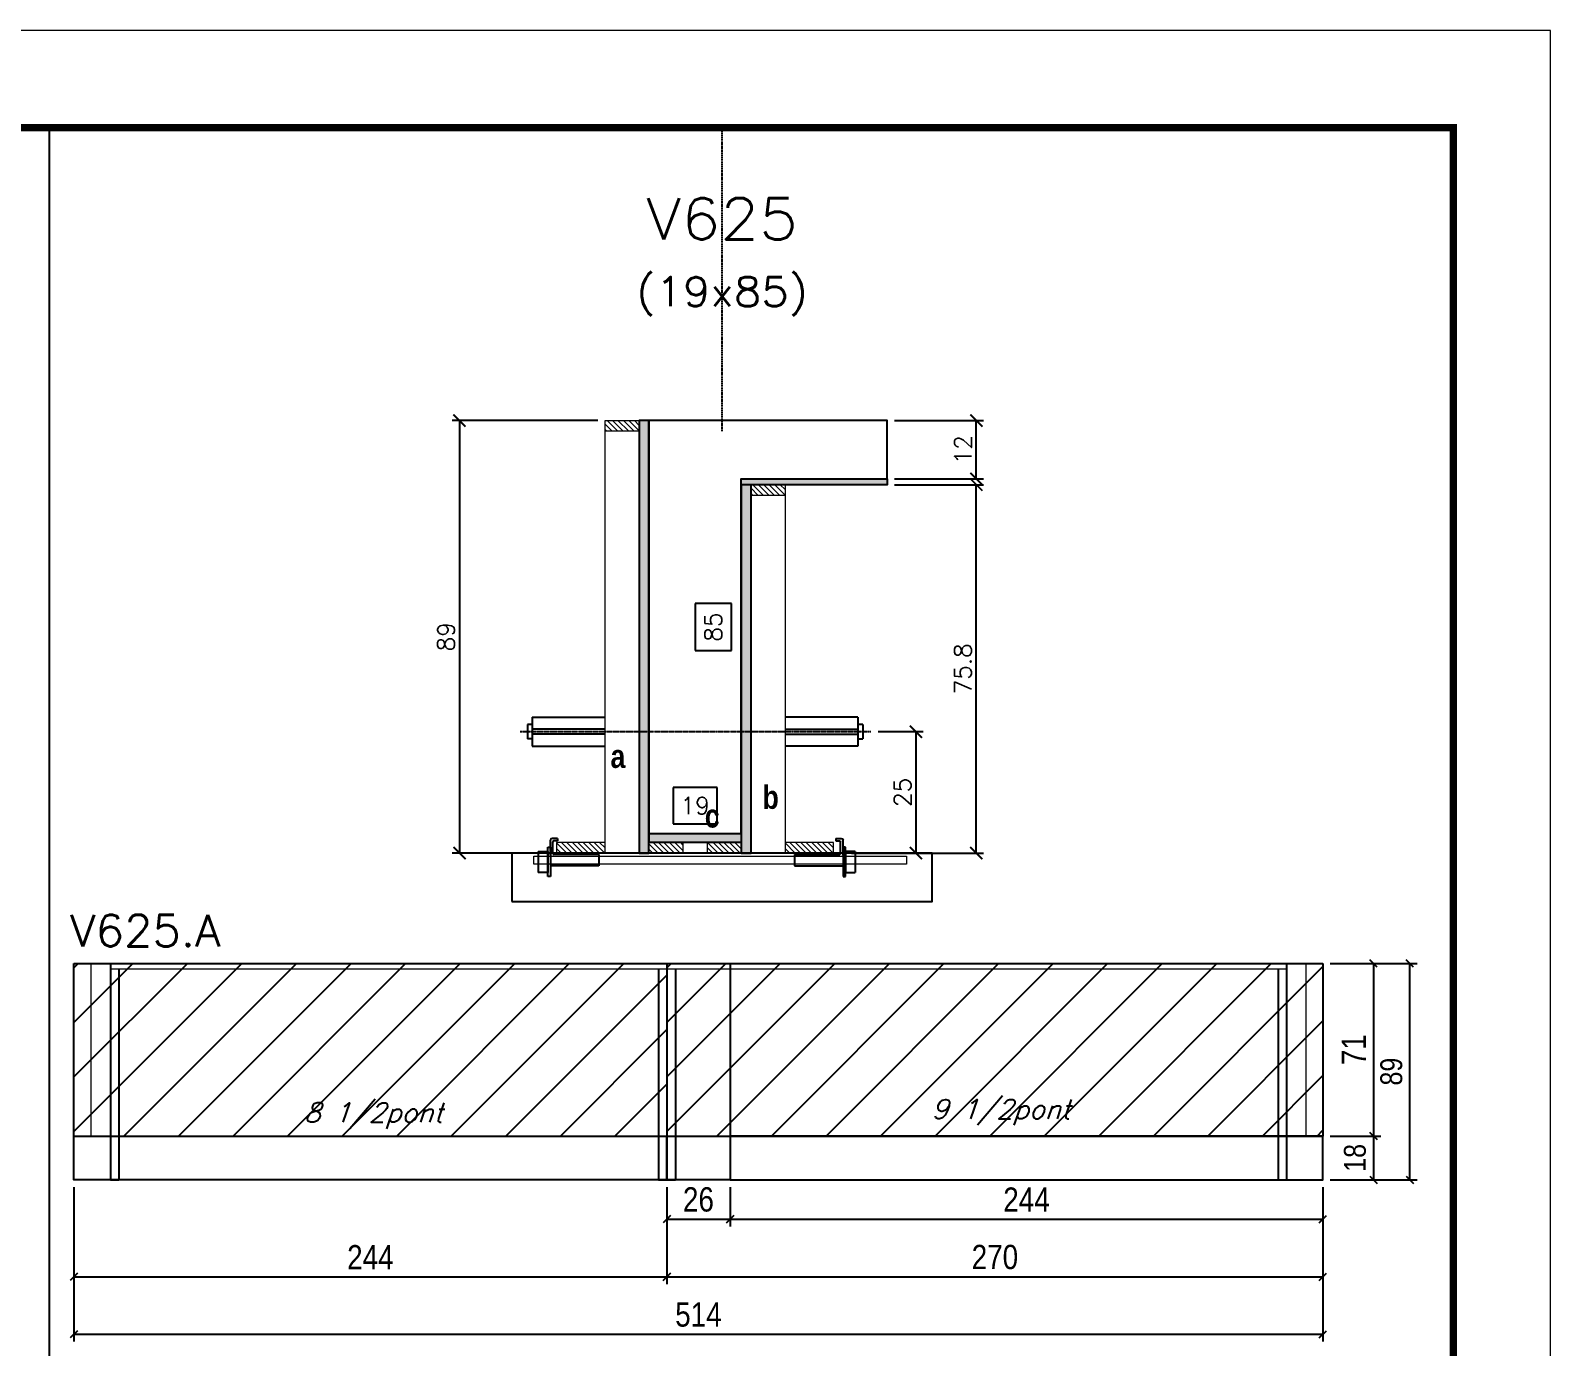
# Model space of a CAD drawing. Extents: x -20960 to -5926, y -2106 to 21915.
# Drawn here: x -8164 to -7538, y 14482 to 15024 of the extents above; entities that cross this region are included whole.
import ezdxf
from ezdxf.enums import TextEntityAlignment as Align

# ---------------------------------------------------------------- set-up
doc = ezdxf.new("R2010")
doc.units = 0
doc.linetypes.add('DASHED', pattern=[0.75, 0.5, -0.25])
doc.linetypes.add('HIDDEN', pattern=[0.375, 0.25, -0.125])
for name, color, linetype in [('barrote', 251, 'Continuous'), ('COTA', 241, 'Continuous'), ('Cota Seção (2x)', 4, 'Continuous'), ('detalhes', 4, 'Continuous'), ('Painéis', 200, 'Continuous'), ('presilha', 1, 'Continuous'), ('Reaproveitamento', 251, 'Continuous'), ('SARR_3.5x7', 81, 'Continuous'), ('TENSOR', 3, 'Continuous'), ('texto', 7, 'Continuous'), ('Texto de Titulo', 7, 'Continuous'), ('Texto Qtd Sarr', 242, 'Continuous')]:
    doc.layers.add(name, color=color, linetype=linetype)
for name, color, linetype, lineweight in [('CONCRETO', 251, 'Continuous', 25), ('Folhas', 255, 'Continuous', 9), ('Hachura', 251, 'Continuous', 9), ('Madeira', 126, 'Continuous', 18), ('Sarr 2.2x7', 40, 'Continuous', 9), ('SARRAFO DE PRESSAO', 251, 'DASHED', 9), ('SCO-___-LAJ', 2, 'Continuous', 0), ('Texto Seção', 7, 'Continuous', 15)]:
    doc.layers.add(name, color=color, linetype=linetype, lineweight=lineweight)
doc.styles.add('COTA TECNICA', font='techl___.ttf', dxfattribs={"height": 10})
doc.styles.add('COTA TECNICA-50', font='techl___.ttf', dxfattribs={"height": 9})
doc.styles.add('REGUA-120', font='ROMANS.shx', dxfattribs={"height": 15})
doc.styles.add('Romans', font='romans.shx')
doc.styles.add('TECNICA', font='techb___.ttf', dxfattribs={"height": 10})
doc.dimstyles.new('COTA PAINEL-50', dxfattribs={"dimtxt": 9, "dimasz": 3, "dimexe": 3, "dimexo": 3, "dimgap": 3, "dimtad": 1, "dimdec": 1, "dimzin": 12, "dimdsep": 46, "dimtxsty": 'COTA TECNICA-50', "dimblk1": 'OBLIQUE', "dimblk2": 'OBLIQUE', "dimsah": 1, "dimcen": 0.9, "dimclrd": 4, "dimclre": 4, "dimclrt": 240, "dimadec": 1, "dimazin": 3, "dimtfac": 1, "dimtdec": 1, "dimtmove": 0, "dimatfit": 3, "dimfxl": 1, "dimtolj": 1, "dimtzin": 12, "dimarcsym": 0})
doc.dimstyles.new('Cota Seção (2x)', dxfattribs={"dimtxt": 7, "dimasz": 5, "dimexe": 3, "dimexo": 3, "dimgap": 2, "dimtad": 3, "dimdec": 1, "dimlfac": 0.5, "dimzin": 12, "dimdsep": 46, "dimtxsty": 'Romans', "dimblk": 'ARCHTICK', "dimcen": 0, "dimclrd": 4, "dimclre": 4, "dimclrt": 1, "dimadec": 1, "dimazin": 3, "dimtfac": 1, "dimtdec": 1, "dimtmove": 0, "dimatfit": 3, "dimldrblk": 'OBLIQUE', "dimfxl": 1, "dimtolj": 1, "dimtzin": 12, "dimarcsym": 0})
doc.dimstyles.new('Cota Seção interna', dxfattribs={"dimtxt": 7, "dimasz": 6, "dimexe": 0.18, "dimexo": 2, "dimgap": -4, "dimtad": 3, "dimdec": 1, "dimlfac": 0.5, "dimzin": 12, "dimdsep": 46, "dimtxsty": 'Romans', "dimblk": 'ARCHTICK', "dimcen": 0.09, "dimse1": 1, "dimse2": 1, "dimsd1": 1, "dimsd2": 1, "dimclrd": 180, "dimclre": 5, "dimclrt": 1, "dimadec": 0, "dimazin": 3, "dimtfac": 1, "dimtdec": 1, "dimtofl": 0, "dimtmove": 0, "dimatfit": 3, "dimldrblk": 'ARCHTICK', "dimfxl": 1, "dimtolj": 1, "dimtzin": 0, "dimarcsym": 0})
doc.dimstyles.new('PAINEL', dxfattribs={"dimtxt": 10, "dimasz": 3, "dimexe": 3, "dimexo": 3, "dimgap": 3, "dimtad": 1, "dimdec": 1, "dimzin": 12, "dimdsep": 46, "dimtxsty": 'COTA TECNICA', "dimblk1": 'OBLIQUE', "dimblk2": 'OBLIQUE', "dimsah": 1, "dimcen": 0.9, "dimclrd": 4, "dimclre": 4, "dimclrt": 240, "dimadec": 1, "dimazin": 3, "dimtfac": 1, "dimtdec": 1, "dimtmove": 0, "dimatfit": 3, "dimfxl": 1, "dimtolj": 1, "dimtzin": 12, "dimarcsym": 0})

# ---------------------------------------------------------------- blocks, each defined once
blk = doc.blocks.new('9999999999')
at = {"layer": 'Folhas'}
blk.add_lwpolyline([(98138.98, 34190.21), (99623.98, 34190.21), (99623.98, 35240.21), (98138.98, 35240.21)], close=True, dxfattribs=at)
at = {"layer": 'Folhas', "color": 30, "const_width": 3}
blk.add_lwpolyline([(98213.98, 34230.21), (99583.98, 34230.21), (99583.98, 35200.21), (98213.98, 35200.21)], close=True, dxfattribs=at)
blk = doc.blocks.new('_ArchTick')
at = {"color": 0, "linetype": 'ByBlock', "const_width": 0.15}
blk.add_lwpolyline([(-0.5, -0.5), (0.5, 0.5)], dxfattribs=at)
blk = doc.blocks.new('*D848')
at = {"layer": 'COTA', "color": 4, "lineweight": -2, "transparency": 16777216}
for p, q in [((-7808.53, 14836.98), (-7771.82, 14836.98)), ((-7774.82, 14685.38), (-7774.82, 14836.98)), ((-7826.13, 14685.38), (-7771.82, 14685.38))]:
    blk.add_line(p, q, dxfattribs=at)
at = {"layer": 'Defpoints', "color": 0, "transparency": 16777216}
for p in [(-7811.53, 14836.98), (-7774.82, 14836.98), (-7829.13, 14685.38)]:
    blk.add_point(p, dxfattribs=at)
at = {"layer": 'COTA', "color": 4, "lineweight": -2, "transparency": 16777216, "xscale": 5, "yscale": 5, "zscale": 5}
for p, rotation in [((-7774.82, 14836.98), 90), ((-7774.82, 14685.38), 270)]:
    blk.add_blockref('_ArchTick', p, dxfattribs=dict(at, rotation=rotation))
at = {"layer": 'COTA', "color": 1, "transparency": 16777216, "insert": (-7780.32, 14761.18), "char_height": 7, "attachment_point": 5, "rotation": 90, "style": 'Romans'}
blk.add_mtext('\\A1;75.8', dxfattribs=at)
blk = doc.blocks.new('_Oblique')
at = {"color": 0, "linetype": 'ByBlock', "lineweight": -2}
blk.add_line((-0.5, -0.5), (0.5, 0.5), dxfattribs=at)
blk = doc.blocks.new('*D849')
at = {"layer": 'COTA', "color": 4, "lineweight": -2, "transparency": 16777216}
for p, q in [((-7808.53, 14863.38), (-7771.82, 14863.38)), ((-7774.82, 14839.38), (-7774.82, 14863.38)), ((-7808.53, 14839.38), (-7771.82, 14839.38))]:
    blk.add_line(p, q, dxfattribs=at)
at = {"layer": 'Defpoints', "color": 0, "transparency": 16777216}
for p in [(-7811.53, 14863.38), (-7774.82, 14863.38), (-7811.53, 14839.38)]:
    blk.add_point(p, dxfattribs=at)
at = {"layer": 'COTA', "color": 4, "lineweight": -2, "transparency": 16777216, "xscale": 5, "yscale": 5, "zscale": 5}
for p, rotation in [((-7774.82, 14863.38), 90), ((-7774.82, 14839.38), 270)]:
    blk.add_blockref('_ArchTick', p, dxfattribs=dict(at, rotation=rotation))
at = {"layer": 'COTA', "color": 1, "transparency": 16777216, "insert": (-7780.32, 14851.38), "char_height": 7, "attachment_point": 5, "rotation": 90, "style": 'Romans'}
blk.add_mtext('\\A1;12', dxfattribs=at)
blk = doc.blocks.new('*D850')
at = {"layer": 'Cota Seção (2x)', "color": 180, "lineweight": -2, "transparency": 16777216}
for p, q in [((-7875.53, 14788.04), (-7890.53, 14788.04)), ((-7890.53, 14788.04), (-7890.53, 14768.71)), ((-7875.53, 14768.71), (-7875.53, 14788.04)), ((-7890.53, 14768.71), (-7875.53, 14768.71))]:
    blk.add_line(p, q, dxfattribs=at)
at = {"layer": 'Defpoints', "color": 0, "transparency": 16777216}
for p in [(-7871.53, 14863.38), (-7871.53, 14863.38), (-7871.53, 14693.38)]:
    blk.add_point(p, dxfattribs=at)
at = {"layer": 'Cota Seção (2x)', "color": 1, "transparency": 16777216, "insert": (-7883.03, 14778.38), "char_height": 7, "attachment_point": 5, "rotation": 90, "style": 'Romans'}
blk.add_mtext('\\A1;85', dxfattribs=at)
blk = doc.blocks.new('PRESILHA METÁLICA 1')
at = {"layer": 'presilha'}
for p, q in [((7.5, 10.64), (7.5, 19.86)), ((12, 21), (8.64, 21)), ((9, 11.57), (9, 18.93)), ((12, 19.5), (9.57, 19.5)), ((12, 21), (12, 19.5)), ((0, 13), (6, 13)), ((0, 13), (0, 0)), ((6, 15.5), (7.5, 15.5)), ((6, -2.5), (6, 15.5)), ((6, 13), (6, 0)), ((7.5, 15.5), (7.5, -2.5)), ((37.5, 11), (9.57, 11)), ((37.5, 11), (37.5, 4.1)), ((6, 0), (0, 0)), ((37.5, 4.1), (7.5, 4.1)), ((7.5, -2.5), (6, -2.5))]:
    blk.add_line(p, q, dxfattribs=at)
for centre, radius, start, end in [((8.64, 19.86), 1.14, 90, 180), ((9.57, 18.93), 0.57, 90, 180), ((9.57, 11.57), 0.57, 180, 270)]:
    blk.add_arc(centre, radius, start, end, dxfattribs=at)
blk = doc.blocks.new('*D851')
at = {"layer": 'Cota Seção (2x)', "color": 180, "lineweight": -2, "transparency": 16777216}
for p, q in [((-7881.53, 14712.38), (-7899.53, 14712.38)), ((-7899.53, 14712.38), (-7899.53, 14697.38)), ((-7881.53, 14697.38), (-7881.53, 14712.38)), ((-7899.53, 14697.38), (-7881.53, 14697.38))]:
    blk.add_line(p, q, dxfattribs=at)
at = {"layer": 'Defpoints', "color": 0, "transparency": 16777216}
for p in [(-7871.53, 14693.38), (-7909.53, 14685.38), (-7871.53, 14685.38)]:
    blk.add_point(p, dxfattribs=at)
at = {"layer": 'Cota Seção (2x)', "color": 1, "transparency": 16777216, "insert": (-7890.53, 14704.88), "char_height": 7, "attachment_point": 5, "style": 'Romans'}
blk.add_mtext('\\A1;19', dxfattribs=at)
blk = doc.blocks.new('*D852')
at = {"layer": 'COTA', "color": 4, "lineweight": -2, "transparency": 16777216}
for p, q in [((-7930.53, 14863.38), (-7990.5, 14863.38)), ((-7987.5, 14863.38), (-7987.5, 14685.38)), ((-7930.53, 14685.38), (-7990.5, 14685.38))]:
    blk.add_line(p, q, dxfattribs=at)
at = {"layer": 'Defpoints', "color": 0, "transparency": 16777216}
for p in [(-7927.53, 14863.38), (-7987.5, 14685.38), (-7927.53, 14685.38)]:
    blk.add_point(p, dxfattribs=at)
at = {"layer": 'COTA', "color": 4, "lineweight": -2, "transparency": 16777216, "xscale": 5, "yscale": 5, "zscale": 5}
for p, rotation in [((-7987.5, 14863.38), 90), ((-7987.5, 14685.38), 270)]:
    blk.add_blockref('_ArchTick', p, dxfattribs=dict(at, rotation=rotation))
at = {"layer": 'COTA', "color": 1, "transparency": 16777216, "insert": (-7993, 14774.38), "char_height": 7, "attachment_point": 5, "rotation": 90, "style": 'Romans'}
blk.add_mtext('\\A1;89', dxfattribs=at)
blk = doc.blocks.new('*D853')
at = {"layer": 'COTA', "color": 4, "lineweight": -2, "transparency": 16777216}
for p, q in [((-7815.23, 14735.35), (-7796.68, 14735.35)), ((-7799.68, 14735.35), (-7799.68, 14685.38)), ((-7815.23, 14685.38), (-7796.68, 14685.38))]:
    blk.add_line(p, q, dxfattribs=at)
at = {"layer": 'Defpoints', "color": 0, "transparency": 16777216}
for p in [(-7818.23, 14735.35), (-7818.23, 14685.38), (-7799.68, 14685.38)]:
    blk.add_point(p, dxfattribs=at)
at = {"layer": 'COTA', "color": 4, "lineweight": -2, "transparency": 16777216, "xscale": 5, "yscale": 5, "zscale": 5}
for p, rotation in [((-7799.68, 14735.35), 90), ((-7799.68, 14685.38), 270)]:
    blk.add_blockref('_ArchTick', p, dxfattribs=dict(at, rotation=rotation))
at = {"layer": 'COTA', "color": 1, "transparency": 16777216, "insert": (-7805.18, 14710.36), "char_height": 7, "attachment_point": 5, "rotation": 90, "style": 'Romans'}
blk.add_mtext('\\A1;25', dxfattribs=at)
blk = doc.blocks.new('titulo1')
at = {"layer": 'Defpoints', "color": 252, "linetype": 'HIDDEN', "ltscale": 2}
blk.add_line((0, 0), (0, 125), dxfattribs=at)
at = {"layer": 'Defpoints', "style": 'Romans', "oblique": 15}
blk.add_attdef('FOLHA', text='', height=10, dxfattribs=at).set_placement((0, 15.58), align=Align.MIDDLE_CENTER)
at = {"layer": 'Texto Qtd Sarr', "color": 3, "style": 'Romans', "oblique": 15}
for tag, height, p in [('TITULO', 17, (0, 71.45)), ('SEÇÃO', 12, (0, 41.55))]:
    blk.add_attdef(tag, text='', height=height, dxfattribs=at).set_placement(p, align=Align.MIDDLE_CENTER)
blk = doc.blocks.new('*D854')
at = {"layer": 'COTA', "color": 4, "lineweight": -2, "ltscale": 25, "transparency": 16777216}
for p, q in [((-8146.17, 14547.93), (-8146.17, 14507.97)), ((-7902.17, 14547.93), (-7902.17, 14507.97)), ((-8146.17, 14510.97), (-7902.17, 14510.97))]:
    blk.add_line(p, q, dxfattribs=at)
at = {"layer": 'Defpoints', "color": 0, "ltscale": 25, "transparency": 16777216}
for p in [(-8146.17, 14550.93), (-7902.17, 14550.93), (-7902.17, 14510.97)]:
    blk.add_point(p, dxfattribs=at)
at = {"layer": 'COTA', "color": 4, "lineweight": -2, "ltscale": 25, "transparency": 16777216, "xscale": 3, "yscale": 3, "zscale": 3, "rotation": 180}
blk.add_blockref('_Oblique', (-8146.17, 14510.97), dxfattribs=at)
at = {"layer": 'COTA', "color": 4, "lineweight": -2, "ltscale": 25, "transparency": 16777216, "xscale": 3, "yscale": 3, "zscale": 3}
blk.add_blockref('_Oblique', (-7902.17, 14510.97), dxfattribs=at)
at = {"layer": 'COTA', "color": 240, "ltscale": 25, "transparency": 16777216, "insert": (-8024.17, 14519.04), "char_height": 10, "attachment_point": 5, "style": 'COTA TECNICA'}
blk.add_mtext('\\A1;244', dxfattribs=at)
blk = doc.blocks.new('*D855')
at = {"layer": 'COTA', "color": 4, "lineweight": -2, "ltscale": 25, "transparency": 16777216}
for p, q in [((-7902.17, 14547.93), (-7902.17, 14507.97)), ((-7632.17, 14547.93), (-7632.17, 14507.97)), ((-7902.17, 14510.97), (-7632.17, 14510.97))]:
    blk.add_line(p, q, dxfattribs=at)
at = {"layer": 'Defpoints', "color": 0, "ltscale": 25, "transparency": 16777216}
for p in [(-7902.17, 14550.93), (-7632.17, 14550.93), (-7632.17, 14510.97)]:
    blk.add_point(p, dxfattribs=at)
at = {"layer": 'COTA', "color": 4, "lineweight": -2, "ltscale": 25, "transparency": 16777216, "xscale": 3, "yscale": 3, "zscale": 3, "rotation": 180}
blk.add_blockref('_Oblique', (-7902.17, 14510.97), dxfattribs=at)
at = {"layer": 'COTA', "color": 4, "lineweight": -2, "ltscale": 25, "transparency": 16777216, "xscale": 3, "yscale": 3, "zscale": 3}
blk.add_blockref('_Oblique', (-7632.17, 14510.97), dxfattribs=at)
at = {"layer": 'COTA', "color": 240, "ltscale": 25, "transparency": 16777216, "insert": (-7767.17, 14519.07), "char_height": 10, "attachment_point": 5, "style": 'COTA TECNICA'}
blk.add_mtext('\\A1;270', dxfattribs=at)
blk = doc.blocks.new('*D872')
at = {"layer": 'COTA', "color": 4, "lineweight": -2, "ltscale": 25, "transparency": 16777216}
for p, q in [((-7629.17, 14639.93), (-7608.4, 14639.93)), ((-7611.4, 14639.93), (-7611.4, 14568.93)), ((-7629.17, 14568.93), (-7608.4, 14568.93))]:
    blk.add_line(p, q, dxfattribs=at)
at = {"layer": 'Defpoints', "color": 0, "ltscale": 25, "transparency": 16777216}
for p in [(-7632.17, 14639.93), (-7632.17, 14568.93), (-7611.4, 14568.93)]:
    blk.add_point(p, dxfattribs=at)
at = {"layer": 'COTA', "color": 4, "lineweight": -2, "ltscale": 25, "transparency": 16777216, "xscale": 3, "yscale": 3, "zscale": 3}
for p, rotation in [((-7611.4, 14639.93), 90), ((-7611.4, 14568.93), 270)]:
    blk.add_blockref('_Oblique', p, dxfattribs=dict(at, rotation=rotation))
at = {"layer": 'COTA', "color": 240, "ltscale": 25, "transparency": 16777216, "insert": (-7619.48, 14604.43), "char_height": 10, "attachment_point": 5, "rotation": 90, "style": 'COTA TECNICA'}
blk.add_mtext('\\A1;71', dxfattribs=at)
blk = doc.blocks.new('*D861')
at = {"layer": 'COTA', "color": 4, "lineweight": -2, "ltscale": 25, "transparency": 16777216}
for p, q in [((-8146.17, 14547.93), (-8146.17, 14484.31)), ((-7632.17, 14547.93), (-7632.17, 14484.31)), ((-7632.17, 14487.31), (-8146.17, 14487.31))]:
    blk.add_line(p, q, dxfattribs=at)
at = {"layer": 'Defpoints', "color": 0, "ltscale": 25, "transparency": 16777216}
for p in [(-8146.17, 14550.93), (-7632.17, 14550.93), (-8146.17, 14487.31)]:
    blk.add_point(p, dxfattribs=at)
at = {"layer": 'COTA', "color": 4, "lineweight": -2, "ltscale": 25, "transparency": 16777216, "xscale": 3, "yscale": 3, "zscale": 3, "rotation": 180}
blk.add_blockref('_Oblique', (-8146.17, 14487.31), dxfattribs=at)
at = {"layer": 'COTA', "color": 4, "lineweight": -2, "ltscale": 25, "transparency": 16777216, "xscale": 3, "yscale": 3, "zscale": 3}
blk.add_blockref('_Oblique', (-7632.17, 14487.31), dxfattribs=at)
at = {"layer": 'COTA', "color": 240, "ltscale": 25, "transparency": 16777216, "insert": (-7889.17, 14495.42), "char_height": 10, "attachment_point": 5, "style": 'COTA TECNICA'}
blk.add_mtext('\\A1;514', dxfattribs=at)
blk = doc.blocks.new('*D862')
at = {"layer": 'COTA', "color": 4, "lineweight": -2, "ltscale": 25, "transparency": 16777216}
for p, q in [((-7902.17, 14547.93), (-7902.17, 14531.68)), ((-7876.17, 14547.93), (-7876.17, 14531.68)), ((-7902.17, 14534.68), (-7876.17, 14534.68))]:
    blk.add_line(p, q, dxfattribs=at)
at = {"layer": 'Defpoints', "color": 0, "ltscale": 25, "transparency": 16777216}
for p in [(-7902.17, 14550.93), (-7876.17, 14550.93), (-7876.17, 14534.68)]:
    blk.add_point(p, dxfattribs=at)
at = {"layer": 'COTA', "color": 4, "lineweight": -2, "ltscale": 25, "transparency": 16777216, "xscale": 3, "yscale": 3, "zscale": 3, "rotation": 180}
blk.add_blockref('_Oblique', (-7902.17, 14534.68), dxfattribs=at)
at = {"layer": 'COTA', "color": 4, "lineweight": -2, "ltscale": 25, "transparency": 16777216, "xscale": 3, "yscale": 3, "zscale": 3}
blk.add_blockref('_Oblique', (-7876.17, 14534.68), dxfattribs=at)
at = {"layer": 'COTA', "color": 240, "ltscale": 25, "transparency": 16777216, "insert": (-7889.17, 14542.78), "char_height": 10, "attachment_point": 5, "style": 'COTA TECNICA'}
blk.add_mtext('\\A1;26', dxfattribs=at)
blk = doc.blocks.new('*D863')
at = {"layer": 'COTA', "color": 4, "lineweight": -2, "ltscale": 25, "transparency": 16777216}
for p, q in [((-7876.17, 14547.93), (-7876.17, 14531.68)), ((-7632.17, 14547.93), (-7632.17, 14531.68)), ((-7876.17, 14534.68), (-7632.17, 14534.68))]:
    blk.add_line(p, q, dxfattribs=at)
at = {"layer": 'Defpoints', "color": 0, "ltscale": 25, "transparency": 16777216}
for p in [(-7876.17, 14550.93), (-7632.17, 14550.93), (-7632.17, 14534.68)]:
    blk.add_point(p, dxfattribs=at)
at = {"layer": 'COTA', "color": 4, "lineweight": -2, "ltscale": 25, "transparency": 16777216, "xscale": 3, "yscale": 3, "zscale": 3, "rotation": 180}
blk.add_blockref('_Oblique', (-7876.17, 14534.68), dxfattribs=at)
at = {"layer": 'COTA', "color": 4, "lineweight": -2, "ltscale": 25, "transparency": 16777216, "xscale": 3, "yscale": 3, "zscale": 3}
blk.add_blockref('_Oblique', (-7632.17, 14534.68), dxfattribs=at)
at = {"layer": 'COTA', "color": 240, "ltscale": 25, "transparency": 16777216, "insert": (-7754.17, 14542.75), "char_height": 10, "attachment_point": 5, "style": 'COTA TECNICA'}
blk.add_mtext('\\A1;244', dxfattribs=at)
blk = doc.blocks.new('*D890')
at = {"layer": 'COTA', "color": 4, "lineweight": -2, "transparency": 16777216}
for p, q in [((-7629.17, 14568.93), (-7608.4, 14568.93)), ((-7611.4, 14568.93), (-7611.4, 14550.93)), ((-7629.17, 14550.93), (-7608.4, 14550.93))]:
    blk.add_line(p, q, dxfattribs=at)
at = {"layer": 'Defpoints', "color": 0, "transparency": 16777216}
for p in [(-7632.17, 14568.93), (-7632.17, 14550.93), (-7611.4, 14550.93)]:
    blk.add_point(p, dxfattribs=at)
at = {"layer": 'COTA', "color": 4, "lineweight": -2, "transparency": 16777216, "xscale": 3, "yscale": 3, "zscale": 3}
for p, rotation in [((-7611.4, 14568.93), 90), ((-7611.4, 14550.93), 270)]:
    blk.add_blockref('_Oblique', p, dxfattribs=dict(at, rotation=rotation))
at = {"layer": 'COTA', "color": 240, "transparency": 16777216, "insert": (-7618.99, 14559.93), "char_height": 9, "attachment_point": 5, "rotation": 90, "style": 'COTA TECNICA-50'}
blk.add_mtext('\\A1;18', dxfattribs=at)
blk = doc.blocks.new('*D891')
at = {"layer": 'COTA', "color": 4, "lineweight": -2, "transparency": 16777216}
for p, q in [((-7629.17, 14639.93), (-7593.4, 14639.93)), ((-7596.4, 14550.93), (-7596.4, 14639.93)), ((-7629.17, 14550.93), (-7593.4, 14550.93))]:
    blk.add_line(p, q, dxfattribs=at)
at = {"layer": 'Defpoints', "color": 0, "transparency": 16777216}
for p in [(-7632.17, 14639.93), (-7596.4, 14639.93), (-7632.17, 14550.93)]:
    blk.add_point(p, dxfattribs=at)
at = {"layer": 'COTA', "color": 4, "lineweight": -2, "transparency": 16777216, "xscale": 3, "yscale": 3, "zscale": 3}
for p, rotation in [((-7596.4, 14639.93), 90), ((-7596.4, 14550.93), 270)]:
    blk.add_blockref('_Oblique', p, dxfattribs=dict(at, rotation=rotation))
at = {"layer": 'COTA', "color": 240, "transparency": 16777216, "insert": (-7604, 14595.43), "char_height": 9, "attachment_point": 5, "rotation": 90, "style": 'COTA TECNICA-50'}
blk.add_mtext('\\A1;89', dxfattribs=at)

msp = doc.modelspace()

# ---------------------------------------------------------------- hatches: boundary and pattern name
at = {"layer": 'Hachura'}
h = msp.add_hatch(dxfattribs=at)
h.set_pattern_fill('ANSI31', color=256, scale=0.5, angle=270, style=0)
h.set_pattern_definition([(315, (14978.2863, 6555.7333), (1.12253202, 1.12253202), [])])
h.paths.add_polyline_path([(-7927.53, 14858.98), (-7927.53, 14863.38), (-7913.53, 14863.38), (-7913.53, 14858.98)])
h = msp.add_hatch(color=256, dxfattribs=at)
h.dxf.hatch_style = 1
h.paths.add_polyline_path([(-7909.53, 14863.38), (-7913.53, 14863.38), (-7913.53, 14685.38), (-7909.53, 14685.38)])
h = msp.add_hatch(color=256, dxfattribs=at)
h.dxf.hatch_style = 1
h.paths.add_polyline_path([(-7871.53, 14836.98), (-7871.53, 14839.38), (-7811.53, 14839.38), (-7811.53, 14836.98)])
h = msp.add_hatch(color=256, dxfattribs=at)
h.dxf.hatch_style = 1
h.paths.add_polyline_path([(-7867.53, 14836.98), (-7871.53, 14836.98), (-7871.53, 14685.38), (-7867.53, 14685.38)])
h = msp.add_hatch(dxfattribs=at)
h.set_pattern_fill('ANSI31', color=256, scale=0.5, angle=270, style=0)
h.set_pattern_definition([(315, (15038.2863, 6529.3333), (1.12253202, 1.12253202), [])])
h.paths.add_polyline_path([(-7867.53, 14832.58), (-7867.53, 14836.98), (-7853.53, 14836.98), (-7853.53, 14832.58)])
h = msp.add_hatch(dxfattribs=at)
h.set_pattern_fill('ANSI31', color=256, scale=0.5, angle=270, style=0)
h.set_pattern_definition([(315, (14944.2863, 6455.7333), (1.12253202, 1.12253202), [])])
h.paths.add_polyline_path([(-7927.53, 14685.38), (-7927.53, 14689.78), (-7947.53, 14689.78), (-7947.53, 14685.38)])
h = msp.add_hatch(color=256, dxfattribs=at)
h.dxf.hatch_style = 1
h.paths.add_polyline_path([(-7909.53, 14689.78), (-7909.53, 14693.38), (-7871.53, 14693.38), (-7871.53, 14689.78)])
h = msp.add_hatch(dxfattribs=at)
h.set_pattern_fill('ANSI31', color=256, scale=0.5, angle=270, style=0)
h.set_pattern_definition([(315, (15047.0883, 6455.7333), (1.12253202, 1.12253202), [])])
h.paths.add_polyline_path([(-7909.53, 14685.38), (-7909.53, 14689.78), (-7895.53, 14689.78), (-7895.53, 14685.38)])
h = msp.add_hatch(dxfattribs=at)
h.set_pattern_fill('ANSI31', color=256, scale=0.5, angle=270, style=0)
h.set_pattern_definition([(315, (15047.0863, 6455.7333), (1.12253202, 1.12253202), [])])
h.paths.add_polyline_path([(-7871.53, 14685.38), (-7871.53, 14689.78), (-7885.53, 14689.78), (-7885.53, 14685.38)])
h = msp.add_hatch(dxfattribs=at)
h.set_pattern_fill('ANSI31', color=256, scale=0.5, angle=270, style=0)
h.set_pattern_definition([(315, (15038.2863, 6455.7333), (1.12253202, 1.12253202), [])])
h.paths.add_polyline_path([(-7833.53, 14685.38), (-7833.53, 14689.78), (-7853.53, 14689.78), (-7853.53, 14685.38)])
at = {"layer": 'Reaproveitamento', "ltscale": 25}
h = msp.add_hatch(dxfattribs=at)
h.set_pattern_fill('ANSI31', color=256, scale=5)
h.set_pattern_definition([(45, (-147765.727, -12481.262), (-11.2253202, 11.2253202), [])])
h.paths.add_polyline_path([(-8146.17, 14639.93), (-8146.17, 14568.93), (-7902.17, 14568.93), (-7902.17, 14639.93)])
h = msp.add_hatch(dxfattribs=at)
h.set_pattern_fill('ANSI31', color=256, scale=5)
h.set_pattern_definition([(45, (-147521.727, -12481.262), (-11.2253202, 11.2253202), [])])
h.paths.add_polyline_path([(-7902.17, 14639.93), (-7902.17, 14568.93), (-7632.17, 14568.93), (-7632.17, 14639.93)])

# ---------------------------------------------------------------- linework, layer by layer
at = {"ltscale": 3}
for p, q in [((-7957.53, 14741.35), (-7957.53, 14729.35)), ((-7957.53, 14741.35), (-7927.53, 14741.35)), ((-7823.53, 14741.35), (-7853.53, 14741.35)), ((-7823.53, 14741.35), (-7823.53, 14729.35)), ((-7959.53, 14738.35), (-7959.53, 14732.35)), ((-7957.53, 14738.35), (-7959.53, 14738.35)), ((-7957.53, 14732.35), (-7959.53, 14732.35)), ((-7927.53, 14736.35), (-7957.53, 14736.35)), ((-7927.53, 14734.35), (-7957.53, 14734.35)), ((-7853.53, 14736.35), (-7823.53, 14736.35)), ((-7853.53, 14734.35), (-7823.53, 14734.35)), ((-7821.53, 14738.35), (-7823.53, 14738.35)), ((-7823.53, 14732.35), (-7821.53, 14732.35)), ((-7821.53, 14738.35), (-7821.53, 14732.35)), ((-7957.53, 14729.35), (-7927.53, 14729.35)), ((-7823.53, 14729.35), (-7853.53, 14729.35))]:
    msp.add_line(p, q, dxfattribs=at)
at = {"layer": 'barrote'}
msp.add_lwpolyline([(-7965.9, 14665.38), (-7792.93, 14665.38), (-7792.93, 14685.38), (-7965.9, 14685.38)], close=True, dxfattribs=at)
at = {"layer": 'CONCRETO'}
msp.add_lwpolyline([(-7871.53, 14839.38), (-7811.53, 14839.38), (-7811.53, 14863.38), (-7909.53, 14863.38), (-7909.53, 14689.78), (-7909.53, 14689.78), (-7909.53, 14693.38), (-7871.53, 14693.38)], close=True, dxfattribs=at)
at = {"layer": 'COTA', "linetype": 'ByBlock'}
msp.add_line((-8156.37, 14983.94), (-8156.37, 14213.18), dxfattribs=at)
at = {"layer": 'Madeira'}
for points in [[(-7927.53, 14858.98), (-7927.53, 14863.38), (-7913.53, 14863.38), (-7913.53, 14858.98)], [(-7927.53, 14863.38), (-7913.53, 14863.38), (-7913.53, 14685.38), (-7927.53, 14685.38)], [(-7867.53, 14832.58), (-7867.53, 14836.98), (-7853.53, 14836.98), (-7853.53, 14832.58)], [(-7867.53, 14836.98), (-7853.53, 14836.98), (-7853.53, 14685.38), (-7867.53, 14685.38)], [(-7927.53, 14685.38), (-7927.53, 14689.78), (-7947.53, 14689.78), (-7947.53, 14685.38)], [(-7909.53, 14685.38), (-7909.53, 14689.78), (-7895.53, 14689.78), (-7895.53, 14685.38)], [(-7871.53, 14685.38), (-7871.53, 14689.78), (-7885.53, 14689.78), (-7885.53, 14685.38)], [(-7833.53, 14685.38), (-7833.53, 14689.78), (-7853.53, 14689.78), (-7853.53, 14685.38)]]:
    msp.add_lwpolyline(points, close=True, dxfattribs=at)
at = {"layer": 'Painéis'}
for p, q in [((-8146.17, 14639.93), (-7632.17, 14639.93)), ((-8146.17, 14568.93), (-8146.17, 14639.93)), ((-7632.17, 14639.93), (-7632.17, 14568.93)), ((-8146.17, 14568.93), (-7632.17, 14568.93))]:
    msp.add_line(p, q, dxfattribs=at)
at = {"layer": 'Painéis', "ltscale": 25}
for p, q in [((-7902.17, 14639.93), (-7902.17, 14568.93)), ((-7876.17, 14639.93), (-7876.17, 14568.93)), ((-8146.17, 14568.93), (-8146.17, 14568.93))]:
    msp.add_line(p, q, dxfattribs=at)
at = {"layer": 'Painéis'}
for points in [[(-7909.53, 14863.38), (-7913.53, 14863.38), (-7913.53, 14685.38), (-7909.53, 14685.38)], [(-7871.53, 14836.98), (-7871.53, 14839.38), (-7811.53, 14839.38), (-7811.53, 14836.98)], [(-7867.53, 14836.98), (-7871.53, 14836.98), (-7871.53, 14685.38), (-7867.53, 14685.38)], [(-7909.53, 14689.78), (-7909.53, 14693.38), (-7871.53, 14693.38), (-7871.53, 14689.78)], [(-8146.17, 14568.93), (-7902.17, 14568.93), (-7902.17, 14550.93), (-8146.17, 14550.93)], [(-7876.17, 14550.93), (-7902.17, 14550.93), (-7902.17, 14568.93), (-7876.17, 14568.93)], [(-7876.17, 14550.93), (-7632.17, 14550.93), (-7632.17, 14568.93), (-7876.17, 14568.93)]]:
    msp.add_lwpolyline(points, close=True, dxfattribs=at)
at = {"layer": 'Sarr 2.2x7'}
for p, q in [((-8139.17, 14639.93), (-8139.17, 14568.93)), ((-7639.17, 14639.93), (-7639.17, 14568.93)), ((-8131.17, 14637.73), (-7647.17, 14637.73))]:
    msp.add_line(p, q, dxfattribs=at)
at = {"layer": 'SARR_3.5x7'}
for p, q in [((-8131.17, 14639.93), (-8131.17, 14550.93)), ((-7647.17, 14639.93), (-7647.17, 14550.93)), ((-8127.67, 14637.73), (-8127.67, 14550.93)), ((-7905.67, 14637.73), (-7905.67, 14550.93)), ((-7898.67, 14637.73), (-7898.67, 14550.93)), ((-7650.67, 14637.73), (-7650.67, 14550.93)), ((-7902.17, 14568.93), (-7902.17, 14550.93)), ((-8131.17, 14550.93), (-8127.67, 14550.93)), ((-7905.67, 14550.93), (-7902.17, 14550.93)), ((-7902.17, 14550.93), (-7898.67, 14550.93)), ((-7650.67, 14550.93), (-7647.17, 14550.93))]:
    msp.add_line(p, q, dxfattribs=at)
at = {"layer": 'SCO-___-LAJ', "color": 1}
msp.add_lwpolyline([(-7956.9, 14684.04), (-7803.59, 14684.04), (-7803.59, 14680.84), (-7956.9, 14680.84)], close=True, dxfattribs=at)
at = {"layer": 'TENSOR', "linetype": 'HIDDEN', "ltscale": 0.5}
msp.add_line((-7962.53, 14735.35), (-7818.23, 14735.35), dxfattribs=at)

# ---------------------------------------------------------------- block references
at = {"layer": 'presilha', "yscale": 0.6666666666666666, "zscale": 0.6666666666666666}
for p, xscale in [((-7955.11, 14677.41), 0.6666666666666666), ((-7824.67, 14677.41), -0.6666666666666666)]:
    msp.add_blockref('PRESILHA METÁLICA 1', p, dxfattribs=dict(at, xscale=xscale))
at = {"layer": 'SARRAFO DE PRESSAO', "color": 6, "linetype": 'ByBlock'}
msp.add_blockref('9999999999', (-107162.48, -20216.26), dxfattribs=at)
at = {"layer": 'Texto Seção'}
ref = msp.add_blockref('titulo1', (-7879.41, 14858.94), dxfattribs=at)
ref.add_attrib('TITULO', 'V625', dxfattribs={"layer": 'Texto de Titulo', "color": 7, "height": 17, "style": 'Romans', "width": 1.1}).set_placement((-7879.41, 14946.44), align=Align.MIDDLE_CENTER)
ref.add_attrib('SEÇÃO', '(19x85)', dxfattribs={"layer": 'Texto de Titulo', "color": 7, "height": 12, "style": 'Romans', "width": 1.1}).set_placement((-7879.41, 14916.44), align=Align.MIDDLE_CENTER)

# ---------------------------------------------------------------- texts
at = {"layer": 'detalhes', "style": 'TECNICA'}
for s, p in [('a', (-7925.36, 14720.41)), ('b', (-7862.82, 14703.57)), ('c', (-7886.56, 14695.87))]:
    msp.add_text(s, height=9.6, dxfattribs=at).set_placement(p)
at = {"layer": 'texto', "color": 2, "char_height": 8, "attachment_point": 5, "style": 'Romans'}
for s, insert in [('{\\Q19;\\C256;8 1/2pont}', (-8022.95, 14577.26)), ('{\\Q19;\\C256;9 1/2pont}', (-7764.74, 14578.66))]:
    msp.add_mtext(s, dxfattribs=dict(at, insert=insert))
at = {"layer": 'Texto Seção', "style": 'REGUA-120', "width": 1.05}
msp.add_text('V625.A', height=13, dxfattribs=at).set_placement((-8147.78, 14646.98))

# ---------------------------------------------------------------- dimensions: what is measured, and where the dimension line sits
at = {"layer": 'COTA'}
for base, p1, p2, dimstyle, picture, middle in [((-7987.5, 14685.38), (-7927.53, 14863.38), (-7927.53, 14685.38), 'Cota Seção (2x)', '*D852', (-7993, 14774.38)), ((-7774.82, 14863.38), (-7811.53, 14839.38), (-7811.53, 14863.38), 'Cota Seção (2x)', '*D849', (-7780.32, 14851.38)), ((-7774.82, 14836.98), (-7829.13, 14685.38), (-7811.53, 14836.98), 'Cota Seção (2x)', '*D848', (-7780.32, 14761.18)), ((-7799.68, 14685.38), (-7818.23, 14735.35), (-7818.23, 14685.38), 'Cota Seção (2x)', '*D853', (-7805.18, 14710.36)), ((-7596.4, 14639.93), (-7632.17, 14550.93), (-7632.17, 14639.93), 'COTA PAINEL-50', '*D891', (-7604, 14595.43)), ((-7611.4, 14550.93), (-7632.17, 14568.93), (-7632.17, 14550.93), 'COTA PAINEL-50', '*D890', (-7618.99, 14559.93))]:
    dim = msp.add_linear_dim(base=base, p1=p1, p2=p2, angle=90, dimstyle=dimstyle, dxfattribs=at)
    dim.commit()
    dim.dimension.update_dxf_attribs({"geometry": picture, "text_midpoint": middle})
at = {"layer": 'COTA', "ltscale": 25}
dim = msp.add_linear_dim(base=(-7611.4, 14568.93), p1=(-7632.17, 14639.93), p2=(-7632.17, 14568.93), angle=90, dimstyle='PAINEL', dxfattribs=at)
dim.commit()
dim.dimension.update_dxf_attribs({"geometry": '*D872', "text_midpoint": (-7619.48, 14604.43)})
for base, p1, p2, picture, middle in [((-7902.17, 14510.97), (-8146.17, 14550.93), (-7902.17, 14550.93), '*D854', (-8024.17, 14519.04)), ((-7632.17, 14510.97), (-7902.17, 14550.93), (-7632.17, 14550.93), '*D855', (-7767.17, 14519.07)), ((-7632.17, 14534.68), (-7876.17, 14550.93), (-7632.17, 14550.93), '*D863', (-7754.17, 14542.75))]:
    dim = msp.add_linear_dim(base=base, p1=p1, p2=p2, dimstyle='PAINEL', override={"dimtmove": 1}, dxfattribs=at)
    dim.commit()
    dim.dimension.update_dxf_attribs({"geometry": picture, "text_midpoint": middle})
for base, p1, p2, picture, middle in [((-8146.17, 14487.31), (-7632.17, 14550.93), (-8146.17, 14550.93), '*D861', (-7889.17, 14495.42)), ((-7876.17, 14534.68), (-7902.17, 14550.93), (-7876.17, 14550.93), '*D862', (-7889.17, 14542.78))]:
    dim = msp.add_linear_dim(base=base, p1=p1, p2=p2, dimstyle='PAINEL', dxfattribs=at)
    dim.commit()
    dim.dimension.update_dxf_attribs({"geometry": picture, "text_midpoint": middle})
at = {"layer": 'Cota Seção (2x)'}
dim = msp.add_linear_dim(base=(-7871.53, 14863.38), p1=(-7871.53, 14693.38), p2=(-7871.53, 14863.38), angle=90, dimstyle='Cota Seção interna', dxfattribs=at)
dim.commit()
dim.dimension.update_dxf_attribs({"geometry": '*D850', "text_midpoint": (-7883.03, 14778.38)})
dim = msp.add_linear_dim(base=(-7871.53, 14693.38), p1=(-7909.53, 14685.38), p2=(-7871.53, 14685.38), dimstyle='Cota Seção interna', dxfattribs=at)
dim.commit()
dim.dimension.update_dxf_attribs({"geometry": '*D851', "text_midpoint": (-7890.53, 14704.88)})

doc.saveas('drawing.dxf')
